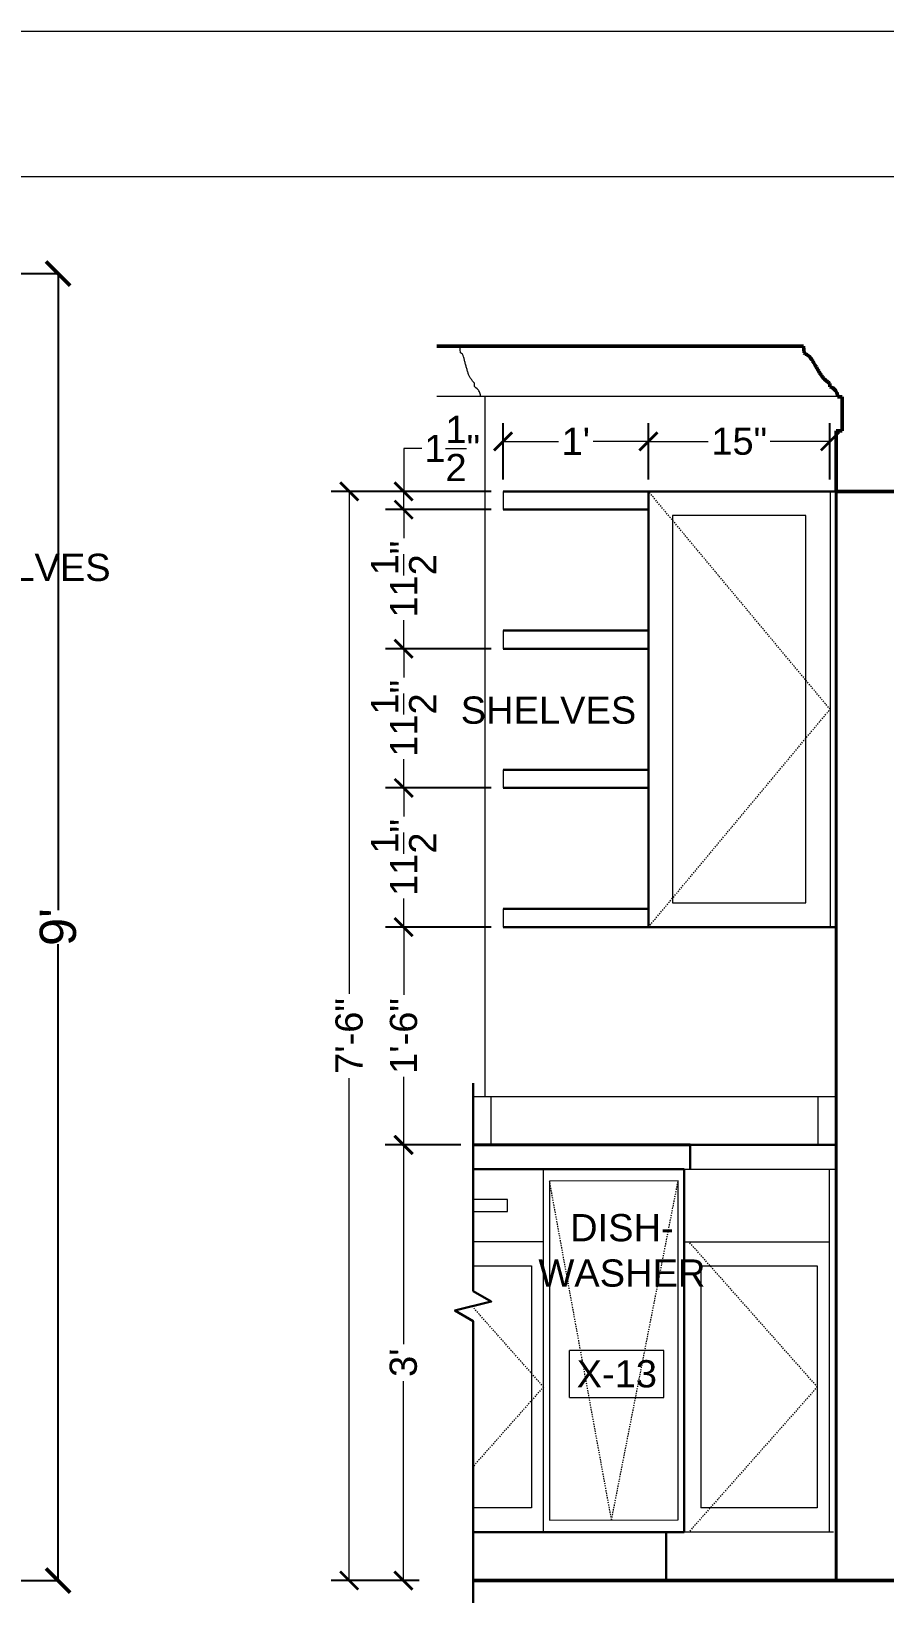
# Model space of a CAD drawing. Header units: inches. Extents: x -4969 to 16721, y 2489 to 24693.
# Drawn here: x 2701.8 to 2772.2, y 4000 to 4130.5 of the extents above; entities that cross this region are included whole.
import ezdxf

# ---------------------------------------------------------------- set-up
doc = ezdxf.new("R2010")
doc.units = ezdxf.units.IN
doc.header["$MEASUREMENT"] = 0
doc.linetypes.add('DASHED2', pattern=[0.375, 0.25, -0.125])
doc.layers.get('0').update_dxf_attribs({"lineweight": 5})
doc.layers.add('0-NPLT', color=1, linetype='Continuous', plot=False)
for name, color, linetype, lineweight in [('1', 1, 'Continuous', 9), ('2', 6, 'Continuous', 20), ('3', 3, 'Continuous', 30), ('4', 2, 'Continuous', 40), ('5', 4, 'Continuous', 50), ('A-DIMSx', 7, 'Continuous', 9), ('A-SYMB', 7, 'Continuous', 20), ('A-TEXTx', 7, 'Continuous', 20)]:
    doc.layers.add(name, color=color, linetype=linetype, lineweight=lineweight)
doc.styles.get("Standard").update_dxf_attribs({"font": 'Arial.ttf'})
doc.dimstyles.get("Standard").update_dxf_attribs({"dimtxt": 3, "dimasz": 2, "dimexe": 0.03125, "dimexo": 0.0625, "dimgap": 0.03125, "dimtad": 0, "dimtoh": 1, "dimdec": 4, "dimlfac": 0.99985, "dimzin": 0, "dimdsep": 46, "dimlunit": 4, "dimtxsty": 'Standard', "dimblk": 'ARCHTICK', "dimblk1": 'ARCHTICK', "dimblk2": 'ARCHTICK', "dimcen": 0.09, "dimclrt": 256, "dimadec": 0, "dimazin": 0, "dimtfac": 1, "dimtdec": 4, "dimtofl": 0, "dimtmove": 0, "dimatfit": 3, "dimfxl": 1, "dimtolj": 1, "dimtzin": 0, "dimarcsym": 0})

# ---------------------------------------------------------------- blocks, each defined once
blk = doc.blocks.new('BORDER 11X17')
at = {"layer": '0-NPLT', "lineweight": 9, "ltscale": 0.1}
blk.add_lwpolyline([(29864.74, -10461.77), (29048.74, -10461.77), (29048.74, -10989.77), (29864.74, -10989.77), (29864.74, -10461.77)], dxfattribs=at)
blk.add_lwpolyline([(29792.74, -10473.77), (29078.74, -10473.77), (29078.74, -10977.77), (29792.74, -10977.77)], close=True, dxfattribs=at)
blk = doc.blocks.new('_ArchTick')
at = {"color": 0, "linetype": 'ByBlock', "lineweight": 0, "const_width": 0.15}
blk.add_lwpolyline([(-0.5, -0.5), (0.5, 0.5)], dxfattribs=at)
blk = doc.blocks.new('*D621')
at = {"layer": 'A-DIMSx', "color": 0, "lineweight": -2, "ltscale": 0.1, "transparency": 16777216}
for p, q in [((2737.31, 4038.5), (2731.06, 4038.5)), ((2733.86, 4002.5), (2731.06, 4002.5))]:
    blk.add_line(p, q, dxfattribs=at)
at = {"layer": 'A-DIMSx', "color": 0, "lineweight": 5, "ltscale": 0.1, "transparency": 16777216}
for p, q in [((2732.56, 4038.5), (2732.56, 4022.04)), ((2732.56, 4002.5), (2732.56, 4018.97))]:
    blk.add_line(p, q, dxfattribs=at)
at = {"layer": 'Defpoints', "color": 0, "ltscale": 0.1, "transparency": 16777216}
for p in [(2732.56, 4038.5), (2738.31, 4038.5), (2734.86, 4002.5)]:
    blk.add_point(p, dxfattribs=at)
at = {"layer": 'A-DIMSx', "color": 0, "lineweight": 5, "ltscale": 0.1, "transparency": 16777216, "xscale": 1.5, "yscale": 1.5, "zscale": 1.5}
for p, rotation in [((2732.56, 4038.5), 90), ((2732.56, 4002.5), 270)]:
    blk.add_blockref('_ArchTick', p, dxfattribs=dict(at, rotation=rotation))
at = {"layer": 'A-DIMSx', "ltscale": 0.1, "transparency": 16777216, "insert": (2732.56, 4020.5), "char_height": 2.25, "attachment_point": 5, "rotation": 90}
blk.add_mtext("\\A1;3'", dxfattribs=at)
blk = doc.blocks.new('*D622')
at = {"layer": 'A-DIMSx', "color": 0, "lineweight": -2, "ltscale": 0.1, "transparency": 16777216}
for p, q in [((2736.3, 4056.5), (2731.08, 4056.5)), ((2737.31, 4038.5), (2731.08, 4038.5))]:
    blk.add_line(p, q, dxfattribs=at)
at = {"layer": 'A-DIMSx', "color": 0, "lineweight": 5, "ltscale": 0.1, "transparency": 16777216}
for p, q in [((2732.58, 4056.5), (2732.58, 4050.89)), ((2732.58, 4038.5), (2732.58, 4044.12))]:
    blk.add_line(p, q, dxfattribs=at)
at = {"layer": 'Defpoints', "color": 0, "ltscale": 0.1, "transparency": 16777216}
for p in [(2732.58, 4056.5), (2737.3, 4056.5), (2738.31, 4038.5)]:
    blk.add_point(p, dxfattribs=at)
at = {"layer": 'A-DIMSx', "color": 0, "lineweight": 5, "ltscale": 0.1, "transparency": 16777216, "xscale": 1.5, "yscale": 1.5, "zscale": 1.5}
for p, rotation in [((2732.58, 4056.5), 90), ((2732.58, 4038.5), 270)]:
    blk.add_blockref('_ArchTick', p, dxfattribs=dict(at, rotation=rotation))
at = {"layer": 'A-DIMSx', "ltscale": 0.1, "transparency": 16777216, "insert": (2732.58, 4047.5), "char_height": 2.25, "attachment_point": 5, "rotation": 90}
blk.add_mtext('\\A1;1\'-6"', dxfattribs=at)
blk = doc.blocks.new('*D623')
at = {"layer": 'A-DIMSx', "color": 0, "lineweight": -2, "ltscale": 0.1, "transparency": 16777216}
for p, q in [((2736.3, 4092.5), (2726.58, 4092.5)), ((2733.86, 4002.5), (2726.58, 4002.5))]:
    blk.add_line(p, q, dxfattribs=at)
at = {"layer": 'A-DIMSx', "color": 0, "lineweight": 5, "ltscale": 0.1, "transparency": 16777216}
for p, q in [((2728.08, 4092.5), (2728.08, 4050.98)), ((2728.08, 4002.5), (2728.08, 4044.02))]:
    blk.add_line(p, q, dxfattribs=at)
at = {"layer": 'Defpoints', "color": 0, "ltscale": 0.1, "transparency": 16777216}
for p in [(2728.08, 4092.5), (2737.3, 4092.5), (2734.86, 4002.5)]:
    blk.add_point(p, dxfattribs=at)
at = {"layer": 'A-DIMSx', "color": 0, "lineweight": 5, "ltscale": 0.1, "transparency": 16777216, "xscale": 1.5, "yscale": 1.5, "zscale": 1.5}
for p, rotation in [((2728.08, 4092.5), 90), ((2728.08, 4002.5), 270)]:
    blk.add_blockref('_ArchTick', p, dxfattribs=dict(at, rotation=rotation))
at = {"layer": 'A-DIMSx', "ltscale": 0.1, "transparency": 16777216, "insert": (2728.08, 4047.5), "char_height": 2.25, "attachment_point": 5, "rotation": 90}
blk.add_mtext('\\A1;7\'-6"', dxfattribs=at)
blk = doc.blocks.new('*D633')
at = {"color": 0, "lineweight": -2, "ltscale": 0.25, "transparency": 16777216}
for p, q in [((2688.92, 4110.5), (2704.06, 4110.5)), ((2704.03, 4110.5), (2704.03, 4057.91)), ((2704.03, 4002.5), (2704.03, 4055.09)), ((2688.92, 4002.5), (2704.06, 4002.5))]:
    blk.add_line(p, q, dxfattribs=at)
at = {"layer": 'Defpoints', "color": 0, "ltscale": 0.25, "transparency": 16777216}
for p in [(2688.86, 4110.5), (2688.86, 4002.5), (2704.03, 4002.5)]:
    blk.add_point(p, dxfattribs=at)
at = {"color": 0, "lineweight": -2, "ltscale": 0.25, "transparency": 16777216, "xscale": 2, "yscale": 2, "zscale": 2}
for p, rotation in [((2704.03, 4110.5), 90), ((2704.03, 4002.5), 270)]:
    blk.add_blockref('_ArchTick', p, dxfattribs=dict(at, rotation=rotation))
at = {"ltscale": 0.25, "transparency": 16777216, "insert": (2704.03, 4056.5), "char_height": 3, "attachment_point": 5, "rotation": 90}
blk.add_mtext("\\A1;9'", dxfattribs=at)
blk = doc.blocks.new('*D634')
at = {"layer": 'A-DIMSx', "color": 0, "lineweight": -2, "ltscale": 0.1, "transparency": 16777216}
for p, q in [((2752.8, 4093.5), (2752.8, 4098.14)), ((2767.8, 4093.5), (2767.8, 4098.14))]:
    blk.add_line(p, q, dxfattribs=at)
at = {"layer": 'A-DIMSx', "color": 0, "lineweight": 5, "ltscale": 0.1, "transparency": 16777216}
for p, q in [((2752.8, 4096.64), (2757.74, 4096.64)), ((2767.8, 4096.64), (2762.86, 4096.64))]:
    blk.add_line(p, q, dxfattribs=at)
at = {"layer": 'Defpoints', "color": 0, "ltscale": 0.1, "transparency": 16777216}
for p in [(2767.8, 4096.64), (2752.8, 4092.5), (2767.8, 4092.5)]:
    blk.add_point(p, dxfattribs=at)
at = {"layer": 'A-DIMSx', "color": 0, "lineweight": 5, "ltscale": 0.1, "transparency": 16777216, "xscale": 1.5, "yscale": 1.5, "zscale": 1.5, "rotation": 180}
blk.add_blockref('_ArchTick', (2752.8, 4096.64), dxfattribs=at)
at = {"layer": 'A-DIMSx', "color": 0, "lineweight": 5, "ltscale": 0.1, "transparency": 16777216, "xscale": 1.5, "yscale": 1.5, "zscale": 1.5}
blk.add_blockref('_ArchTick', (2767.8, 4096.64), dxfattribs=at)
at = {"layer": 'A-DIMSx', "ltscale": 0.1, "transparency": 16777216, "insert": (2760.3, 4096.64), "char_height": 2.25, "attachment_point": 5}
blk.add_mtext('\\A1;15"', dxfattribs=at)
blk = doc.blocks.new('*D636')
at = {"layer": 'A-DIMSx', "color": 0, "lineweight": -2, "ltscale": 0.25, "transparency": 16777216}
for p, q in [((2739.8, 4068), (2731.08, 4068)), ((2739.8, 4056.5), (2731.08, 4056.5))]:
    blk.add_line(p, q, dxfattribs=at)
at = {"layer": 'A-DIMSx', "color": 0, "lineweight": 5, "ltscale": 0.25, "transparency": 16777216}
for p, q in [((2732.58, 4068), (2732.58, 4065.63)), ((2732.58, 4056.5), (2732.58, 4058.87))]:
    blk.add_line(p, q, dxfattribs=at)
at = {"layer": 'Defpoints', "color": 0, "ltscale": 0.25, "transparency": 16777216}
for p in [(2732.58, 4068), (2740.8, 4068), (2740.8, 4056.5)]:
    blk.add_point(p, dxfattribs=at)
at = {"layer": 'A-DIMSx', "color": 0, "lineweight": 5, "ltscale": 0.25, "transparency": 16777216, "xscale": 1.5, "yscale": 1.5, "zscale": 1.5}
for p, rotation in [((2732.58, 4068), 90), ((2732.58, 4056.5), 270)]:
    blk.add_blockref('_ArchTick', p, dxfattribs=dict(at, rotation=rotation))
at = {"layer": 'A-DIMSx', "ltscale": 0.25, "transparency": 16777216, "insert": (2732.58, 4062.25), "char_height": 2.25, "attachment_point": 5, "rotation": 90}
blk.add_mtext('\\A1;11{\\H1x;\\S1/2;}"', dxfattribs=at)
blk = doc.blocks.new('*D637')
at = {"layer": 'A-DIMSx', "color": 0, "lineweight": -2, "ltscale": 0.25, "transparency": 16777216}
for p, q in [((2739.8, 4079.5), (2731.08, 4079.5)), ((2739.8, 4068), (2731.08, 4068))]:
    blk.add_line(p, q, dxfattribs=at)
at = {"layer": 'A-DIMSx', "color": 0, "lineweight": 5, "ltscale": 0.25, "transparency": 16777216}
for p, q in [((2732.58, 4079.5), (2732.58, 4077.13)), ((2732.58, 4068), (2732.58, 4070.37))]:
    blk.add_line(p, q, dxfattribs=at)
at = {"layer": 'Defpoints', "color": 0, "ltscale": 0.25, "transparency": 16777216}
for p in [(2732.58, 4079.5), (2740.8, 4079.5), (2740.8, 4068)]:
    blk.add_point(p, dxfattribs=at)
at = {"layer": 'A-DIMSx', "color": 0, "lineweight": 5, "ltscale": 0.25, "transparency": 16777216, "xscale": 1.5, "yscale": 1.5, "zscale": 1.5}
for p, rotation in [((2732.58, 4079.5), 90), ((2732.58, 4068), 270)]:
    blk.add_blockref('_ArchTick', p, dxfattribs=dict(at, rotation=rotation))
at = {"layer": 'A-DIMSx', "ltscale": 0.25, "transparency": 16777216, "insert": (2732.58, 4073.75), "char_height": 2.25, "attachment_point": 5, "rotation": 90}
blk.add_mtext('\\A1;11{\\H1x;\\S1/2;}"', dxfattribs=at)
blk = doc.blocks.new('*D638')
at = {"layer": 'A-DIMSx', "color": 0, "lineweight": -2, "ltscale": 0.25, "transparency": 16777216}
for p, q in [((2739.8, 4091), (2731.08, 4091)), ((2739.8, 4079.5), (2731.08, 4079.5))]:
    blk.add_line(p, q, dxfattribs=at)
at = {"layer": 'A-DIMSx', "color": 0, "lineweight": 5, "ltscale": 0.25, "transparency": 16777216}
for p, q in [((2732.58, 4091), (2732.58, 4088.63)), ((2732.58, 4079.5), (2732.58, 4081.87))]:
    blk.add_line(p, q, dxfattribs=at)
at = {"layer": 'Defpoints', "color": 0, "ltscale": 0.25, "transparency": 16777216}
for p in [(2732.58, 4091), (2740.8, 4091), (2740.8, 4079.5)]:
    blk.add_point(p, dxfattribs=at)
at = {"layer": 'A-DIMSx', "color": 0, "lineweight": 5, "ltscale": 0.25, "transparency": 16777216, "xscale": 1.5, "yscale": 1.5, "zscale": 1.5}
for p, rotation in [((2732.58, 4091), 90), ((2732.58, 4079.5), 270)]:
    blk.add_blockref('_ArchTick', p, dxfattribs=dict(at, rotation=rotation))
at = {"layer": 'A-DIMSx', "ltscale": 0.25, "transparency": 16777216, "insert": (2732.58, 4085.25), "char_height": 2.25, "attachment_point": 5, "rotation": 90}
blk.add_mtext('\\A1;11{\\H1x;\\S1/2;}"', dxfattribs=at)
blk = doc.blocks.new('*D639')
at = {"layer": 'A-DIMSx', "color": 0, "lineweight": 5, "ltscale": 0.25, "transparency": 16777216}
for p, q in [((2734.08, 4096.05), (2732.58, 4096.05)), ((2732.58, 4096.05), (2732.58, 4092.5)), ((2732.58, 4091), (2732.58, 4092.5))]:
    blk.add_line(p, q, dxfattribs=at)
at = {"layer": 'A-DIMSx', "color": 0, "lineweight": -2, "ltscale": 0.25, "transparency": 16777216}
for p, q in [((2739.8, 4092.5), (2731.08, 4092.5)), ((2739.8, 4091), (2731.08, 4091))]:
    blk.add_line(p, q, dxfattribs=at)
at = {"layer": 'Defpoints', "color": 0, "ltscale": 0.25, "transparency": 16777216}
for p in [(2732.58, 4092.5), (2740.8, 4092.5), (2740.8, 4091)]:
    blk.add_point(p, dxfattribs=at)
at = {"layer": 'A-DIMSx', "color": 0, "lineweight": 5, "ltscale": 0.25, "transparency": 16777216, "xscale": 1.5, "yscale": 1.5, "zscale": 1.5}
for p, rotation in [((2732.58, 4092.5), 90), ((2732.58, 4091), 270)]:
    blk.add_blockref('_ArchTick', p, dxfattribs=dict(at, rotation=rotation))
at = {"layer": 'A-DIMSx', "ltscale": 0.25, "transparency": 16777216, "insert": (2736.59, 4096.05), "char_height": 2.25, "attachment_point": 5}
blk.add_mtext('\\A1;1{\\H1x;\\S1/2;}"', dxfattribs=at)
blk = doc.blocks.new('*D640')
at = {"layer": 'A-DIMSx', "color": 0, "lineweight": -2, "ltscale": 0.25, "transparency": 16777216}
for p, q in [((2740.8, 4093.5), (2740.8, 4098.14)), ((2752.8, 4093.5), (2752.8, 4098.14))]:
    blk.add_line(p, q, dxfattribs=at)
at = {"layer": 'A-DIMSx', "color": 0, "lineweight": 5, "ltscale": 0.25, "transparency": 16777216}
for p, q in [((2740.8, 4096.64), (2745.37, 4096.64)), ((2752.8, 4096.64), (2748.23, 4096.64))]:
    blk.add_line(p, q, dxfattribs=at)
at = {"layer": 'Defpoints', "color": 0, "ltscale": 0.25, "transparency": 16777216}
for p in [(2740.8, 4096.64), (2740.8, 4092.5), (2752.8, 4092.5)]:
    blk.add_point(p, dxfattribs=at)
at = {"layer": 'A-DIMSx', "color": 0, "lineweight": 5, "ltscale": 0.25, "transparency": 16777216, "xscale": 1.5, "yscale": 1.5, "zscale": 1.5, "rotation": 180}
blk.add_blockref('_ArchTick', (2740.8, 4096.64), dxfattribs=at)
at = {"layer": 'A-DIMSx', "color": 0, "lineweight": 5, "ltscale": 0.25, "transparency": 16777216, "xscale": 1.5, "yscale": 1.5, "zscale": 1.5}
blk.add_blockref('_ArchTick', (2752.8, 4096.64), dxfattribs=at)
at = {"layer": 'A-DIMSx', "ltscale": 0.25, "transparency": 16777216, "insert": (2746.8, 4096.64), "char_height": 2.25, "attachment_point": 5}
blk.add_mtext("\\A1;1'", dxfattribs=at)
blk = doc.blocks.new('CALLOUT - EQUIPMENT')
at = {"layer": 'A-SYMB', "lineweight": 20, "ltscale": 0.1}
for p, q in [((6507.92, 5642.87), (6523.51, 5642.87)), ((6507.92, 5635.08), (6507.92, 5642.87)), ((6523.51, 5635.08), (6523.51, 5642.87)), ((6523.51, 5635.08), (6507.92, 5635.08))]:
    blk.add_line(p, q, dxfattribs=at)

msp = doc.modelspace()

# ---------------------------------------------------------------- linework, layer by layer
at = {"ltscale": 0.25}
msp.add_line((2756.2546974, 4038.5008975), (2756.2546974, 4036.5008975), dxfattribs=at)
at = {"layer": '1'}
for p, q in [((2737.2694426, 4103.9521211), (2737.2164877, 4104.5079108)), ((2738.4317957, 4101.1657235), (2738.4317957, 4101.4386634)), ((2739.31357, 4100.3368447), (2738.9420522, 4100.3368447)), ((2766.8031621, 4042.5008975), (2766.8031621, 4038.5008975))]:
    msp.add_line(p, q, dxfattribs=at)
at = {"layer": '1', "ltscale": 0.25}
for p, q in [((2768.443794, 4100.3368447), (2735.330192, 4100.3368447)), ((2739.31357, 4042.5008975), (2739.31357, 4100.3368447)), ((2767.8031645, 4092.500896), (2767.8031624, 4056.500896)), ((2738.31357, 4042.5008975), (2768.3031645, 4042.5008975)), ((2739.81357, 4038.5008975), (2739.81357, 4042.5008975)), ((2767.7546974, 4006.5008975), (2767.7546974, 4036.5008975)), ((2755.7546974, 4030.5008975), (2767.7546974, 4030.5008975)), ((2738.31357, 4028.5008975), (2743.1355326, 4028.5008975)), ((2743.1355326, 4028.5008975), (2743.1355326, 4008.5008975)), ((2757.1355326, 4028.5008975), (2766.7546974, 4028.5008975)), ((2757.1355326, 4028.5008975), (2757.1355326, 4008.5008975)), ((2766.7546974, 4028.5008975), (2766.7546974, 4008.5008975)), ((2743.1355326, 4008.5008975), (2738.31357, 4008.5008975)), ((2766.7546974, 4008.5008975), (2757.1355326, 4008.5008975))]:
    msp.add_line(p, q, dxfattribs=at)
at = {"layer": '1', "linetype": 'DASHED2', "ltscale": 0.25}
for p, q in [((2767.8031624, 4074.5008975), (2752.8031624, 4092.5008982)), ((2752.8031624, 4056.5008975), (2767.8031624, 4074.5008975)), ((2749.7546974, 4007.5097123), (2744.6355326, 4035.5008975)), ((2749.7546974, 4007.5097123), (2755.2546974, 4035.5185272)), ((2766.7546974, 4018.5008975), (2756.1355326, 4030.5008975)), ((2744.1355326, 4018.5008975), (2738.2391525, 4025.1639977)), ((2744.1355326, 4018.5008975), (2738.31357, 4011.9218914)), ((2766.7546974, 4018.5008975), (2756.1355326, 4006.5008975))]:
    msp.add_line(p, q, dxfattribs=at)
at = {"layer": '1', "ltscale": 0.25}
for points in [[(2765.8031602, 4090.5008975), (2754.8031602, 4090.5008975), (2754.8031602, 4058.5008975), (2765.8031602, 4058.5008975)], [(2755.2546974, 4035.5185272), (2744.6355326, 4035.5008975), (2744.6355326, 4007.5008975), (2755.2546974, 4007.5185272)]]:
    msp.add_lwpolyline(points, close=True, dxfattribs=at)
at = {"layer": '1', "ltscale": 0.25, "flags": 128}
for points in [[(2741.1514621, 4034.0008975), (2738.31357, 4034.0008975)], [(2738.31357, 4033.0008975), (2741.1514621, 4033.0008975), (2741.1514621, 4034.0008975)]]:
    msp.add_lwpolyline(points, dxfattribs=at)
at = {"layer": '1'}
for points, knots in [([(2738.4317957, 4101.4386634), (2738.3288345, 4101.5517659), (2738.2238674, 4101.6704732), (2738.0822283, 4101.872691), (2737.9632179, 4102.1134953), (2737.8762863, 4102.374978), (2737.7899742, 4102.6502707), (2737.7086817, 4102.9392239), (2737.6327942, 4103.2247481), (2737.5673859, 4103.4923935), (2737.498692, 4103.7251309), (2737.4148654, 4103.9233685), (2737.2694426, 4103.9521211)], [0.02252924258, 0.02252924258, 0.02252924258, 0.02252924258, 0.0848948356, 0.16525381449, 0.24407818869, 0.32590546439, 0.41317453746, 0.50401511078, 0.5962486035, 0.67928693936, 0.75221584643, 0.99170471556, 0.99170471556, 0.99170471556, 0.99170471556]), ([(2738.9420522, 4100.3368447), (2738.9268597, 4100.4566549), (2738.9084214, 4100.5783454), (2738.8398138, 4100.754281), (2738.7355674, 4100.9045354), (2738.6106546, 4101.0172763), (2738.4317957, 4101.1657235)], [0.04595771603, 0.04595771603, 0.04595771603, 0.04595771603, 0.20058811132, 0.3838219169, 0.55899294445, 0.94144460866, 0.94144460866, 0.94144460866, 0.94144460866])]:
    msp.add_open_spline(points, degree=3, knots=knots, dxfattribs=at)
at = {"layer": '2'}
for p, q in [((2740.8031624, 4092.5008982), (2740.8031624, 4091.0008982)), ((2740.8031624, 4081.0008982), (2740.8031624, 4079.5008982)), ((2740.8031624, 4069.5008982), (2740.8031624, 4068.0008982)), ((2740.8031624, 4058.0008982), (2740.8031624, 4056.5008982)), ((2744.1355326, 4006.5008975), (2744.1355326, 4036.5008975)), ((2755.7546974, 4036.5008975), (2768.3031645, 4036.5008975)), ((2744.1355326, 4030.5008975), (2738.31357, 4030.5008975)), ((2768.1008926, 4006.5008975), (2755.7546974, 4006.5008975))]:
    msp.add_line(p, q, dxfattribs=at)
at = {"layer": '3'}
for p, q in [((2752.8031624, 4092.5008982), (2740.8031624, 4092.5008982)), ((2740.8031624, 4091.0008982), (2752.8031624, 4091.0008982)), ((2752.8031624, 4081.0008982), (2740.8031624, 4081.0008982)), ((2740.8031624, 4079.5008982), (2752.8031624, 4079.5008982)), ((2752.8031624, 4069.5008982), (2740.8031624, 4069.5008982)), ((2740.8031624, 4068.0008982), (2752.8031624, 4068.0008982)), ((2752.8031624, 4058.0008982), (2740.8031624, 4058.0008982)), ((2740.8031624, 4056.5008982), (2752.8031624, 4056.5008982)), ((2768.3031645, 4056.5008975), (2752.8031624, 4056.5008975)), ((2756.2546974, 4036.5008975), (2756.2546974, 4038.5008975)), ((2756.2546974, 4038.5008975), (2768.3031645, 4038.5008975)), ((2738.31357, 4036.5008975), (2755.7546974, 4036.5008975)), ((2755.7546974, 4006.5008975), (2755.7546974, 4036.5008975)), ((2754.2546974, 4006.5008975), (2738.31357, 4006.5008975)), ((2755.7546974, 4006.5008975), (2754.2546974, 4006.5008975)), ((2754.2546974, 4006.5008975), (2754.2546974, 4002.5008975))]:
    msp.add_line(p, q, dxfattribs=at)
at = {"layer": '3', "ltscale": 0.25}
for p in [(2752.8031624, 4056.5008982), (2768.3031645, 4092.5008967)]:
    msp.add_line(p, (2752.8031624, 4092.5008985), dxfattribs=at)
at = {"layer": '3'}
msp.add_lwpolyline([(2738.31357, 4043.6060467), (2738.31357, 4026.4236275), (2739.81357, 4025.5576021), (2736.81357, 4024.8076021), (2738.31357, 4023.9415767), (2738.31357, 4000.6694655)], dxfattribs=at)
at = {"layer": '4'}
for p, q in [((2768.3031645, 4002.5008975), (2768.3031645, 4092.5008975)), ((2738.31357, 4038.5008975), (2756.2546974, 4038.5008975))]:
    msp.add_line(p, q, dxfattribs=at)
at = {"layer": '5'}
for p, q in [((2765.6149507, 4104.5008975), (2735.330192, 4104.5008975)), ((2765.6679056, 4103.9451077), (2765.6149507, 4104.5008975)), ((2767.7963899, 4101.1587102), (2767.7963899, 4101.4316501)), ((2768.8031643, 4100.3298313), (2768.4316464, 4100.3298313)), ((2768.8031643, 4100.3298313), (2768.8031643, 4097.5008975)), ((2768.8031643, 4097.5008975), (2768.3031645, 4097.5008975)), ((2768.3031645, 4097.5008975), (2768.3031645, 4092.5008975)), ((2774.3031619, 4092.5008975), (2768.3031645, 4092.5008975)), ((2898.2931011, 4002.5008975), (2738.31357, 4002.5008975))]:
    msp.add_line(p, q, dxfattribs=at)
for points, knots in [([(2767.7963899, 4101.4316501), (2767.667664, 4101.5142503), (2767.5355499, 4101.6017453), (2767.3463991, 4101.7604138), (2767.1691192, 4101.9622107), (2767.017473, 4102.192284), (2766.862851, 4102.4358572), (2766.7095418, 4102.6939245), (2766.5623411, 4102.9500785), (2766.4298898, 4103.1916752), (2766.3032997, 4103.3987031), (2766.1710217, 4103.56849), (2766.0264891, 4103.7078244), (2765.8679061, 4103.8248122), (2765.7549247, 4103.8935406), (2765.6679056, 4103.9451077)], [0.02252924258, 0.02252924258, 0.02252924258, 0.02252924258, 0.0848948356, 0.16525381449, 0.24407818869, 0.32590546439, 0.41317453746, 0.50401511078, 0.5962486035, 0.67928693936, 0.75221584643, 0.81459891015, 0.872600463, 0.93247186799, 0.99170471556, 0.99170471556, 0.99170471556, 0.99170471556]), ([(2768.4316464, 4100.3298313), (2768.4164539, 4100.4496415), (2768.3980157, 4100.571332), (2768.329408, 4100.7472677), (2768.2251616, 4100.897522), (2768.1002489, 4101.0102629), (2767.9813615, 4101.0844878), (2767.8996909, 4101.1188529), (2767.7963899, 4101.1587102)], [0.04595771603, 0.04595771603, 0.04595771603, 0.04595771603, 0.20058811132, 0.3838219169, 0.55899294445, 0.69798130682, 0.84352384316, 0.94144460866, 0.94144460866, 0.94144460866, 0.94144460866])]:
    msp.add_open_spline(points, degree=3, knots=knots, dxfattribs=at)

# ---------------------------------------------------------------- block references
at = {"ltscale": 0.1}
msp.add_blockref('BORDER 11X17', (-26582.7391542, 14592.2729885), dxfattribs=at)
at = {"layer": '2', "ltscale": 0.25, "xscale": -0.5, "yscale": 0.5, "zscale": 0.5}
msp.add_blockref('CALLOUT - EQUIPMENT', (6008.0443993, 1200.0838607), dxfattribs=at)

# ---------------------------------------------------------------- texts
at = {"layer": 'A-SYMB', "ltscale": 0.5, "insert": (2750.1868599, 4019.56997), "char_height": 2.25, "width": 1.821971046, "attachment_point": 5}
msp.add_mtext('X-13', dxfattribs=at)
at = {"layer": 'A-TEXTx', "ltscale": 0.25, "char_height": 2.25, "attachment_point": 4}
for s, insert in [('WOOD SHELVES', (2682.8735472, 4086.2105895)), ('SHELVES', (2737.2947167, 4074.4136684))]:
    msp.add_mtext(s, dxfattribs=dict(at, insert=insert))
at = {"layer": 'A-TEXTx', "ltscale": 0.25, "insert": (2750.6088824, 4029.7700412), "char_height": 2.25, "width": 2.578179876, "attachment_point": 5}
msp.add_mtext('{\\fArial Unicode MS|b0|i0|c0|p0;DISH-\\PWASHER}', dxfattribs=at)

# ---------------------------------------------------------------- dimensions: what is measured, and where the dimension line sits
at = {"ltscale": 0.25}
dim = msp.add_linear_dim(base=(2704.0319937, 4002.5008975), p1=(2688.8580129, 4110.5008975), p2=(2688.8580129, 4002.5008975), angle=90, dimstyle='Standard', dxfattribs=at)
dim.commit()
dim.dimension.update_dxf_attribs({"geometry": '*D633', "text_midpoint": (2704.0319937, 4056.5008975)})
at = {"layer": 'A-DIMSx', "ltscale": 0.25}
dim = msp.add_linear_dim(base=(2732.5814928, 4092.5008982), p1=(2740.8031624, 4091.0008982), p2=(2740.8031624, 4092.5008982), angle=90, dimstyle='Standard', override={"dimtxt": 2.25, "dimasz": 1.5, "dimexe": 1.5, "dimexo": 1, "dimgap": 0.5, "dimlfac": -47.9928, "dimtmove": 1, "dimlwd": 5}, dxfattribs=at)
dim.commit()
dim.dimension.update_dxf_attribs({"geometry": '*D639', "text_midpoint": (2734.2909294, 4096.0531908), "dimtype": 160})
for base, p1, p2, angle, picture, middle in [((2740.8031624, 4096.6401091), (2752.803163, 4092.5008975), (2740.8031624, 4092.5008982), 180, '*D640', (2746.8031627, 4096.6401091)), ((2732.5814928, 4091.0008982), (2740.8031624, 4079.5008982), (2740.8031624, 4091.0008982), 90, '*D638', (2732.5814928, 4085.2508982)), ((2732.5814928, 4079.5008982), (2740.8031624, 4068.0008982), (2740.8031624, 4079.5008982), 90, '*D637', (2732.5814928, 4073.7508982)), ((2732.5814928, 4068.0008982), (2740.8031624, 4056.5008982), (2740.8031624, 4068.0008982), 90, '*D636', (2732.5814928, 4062.2508982))]:
    dim = msp.add_linear_dim(base=base, p1=p1, p2=p2, angle=angle, dimstyle='Standard', override={"dimtxt": 2.25, "dimasz": 1.5, "dimexe": 1.5, "dimexo": 1, "dimgap": 0.5, "dimlfac": -47.9928, "dimtmove": 1, "dimlwd": 5}, dxfattribs=at)
    dim.commit()
    dim.dimension.update_dxf_attribs({"geometry": picture, "text_midpoint": middle})
at = {"layer": 'A-DIMSx', "ltscale": 0.1}
dim = msp.add_linear_dim(base=(2767.8031623, 4096.6401091), p1=(2752.803163, 4092.5008975), p2=(2767.8031623, 4092.5008975), angle=180, text='15"', dimstyle='Standard', override={"dimtxt": 2.25, "dimasz": 1.5, "dimexe": 1.5, "dimexo": 1, "dimgap": 0.5, "dimlfac": -47.9928, "dimlwd": 5}, dxfattribs=at)
dim.commit()
dim.dimension.update_dxf_attribs({"geometry": '*D634', "text_midpoint": (2760.3031627, 4096.6401091)})
for base, p1, p2, picture, middle in [((2728.0814934, 4092.5008975), (2734.8640435, 4002.5008975), (2737.3011364, 4092.5008975), '*D623', (2728.0814934, 4047.5008975)), ((2732.5814928, 4056.5008982), (2738.31357, 4038.5008975), (2737.3011352, 4056.5008982), '*D622', (2732.5814928, 4047.5008978)), ((2732.5634205, 4038.5008975), (2734.8640429, 4002.5008975), (2738.31357, 4038.5008975), '*D621', (2732.5634205, 4020.5008975))]:
    dim = msp.add_linear_dim(base=base, p1=p1, p2=p2, angle=90, dimstyle='Standard', override={"dimtxt": 2.25, "dimasz": 1.5, "dimexe": 1.5, "dimexo": 1, "dimgap": 0.5, "dimlfac": -47.9928, "dimlwd": 5}, dxfattribs=at)
    dim.commit()
    dim.dimension.update_dxf_attribs({"geometry": picture, "text_midpoint": middle})

# ---------------------------------------------------------------- leaders
at = {"layer": 'A-TEXTx', "path_type": 1, "annotation_type": 0, "has_hookline": 1, "hookline_direction": 0, "text_width": 25.2979195}
msp.add_leader([(2667.2500697, 4081.0008975), (2675.8099279, 4085.641886), (2681.8735472, 4086.2105895)], dimstyle='Standard', override={"dimasz": 3, "dimgap": 1, "dimldrblk": 'Open90', "dimlwd": -1}, dxfattribs=at)

doc.saveas('drawing.dxf')
